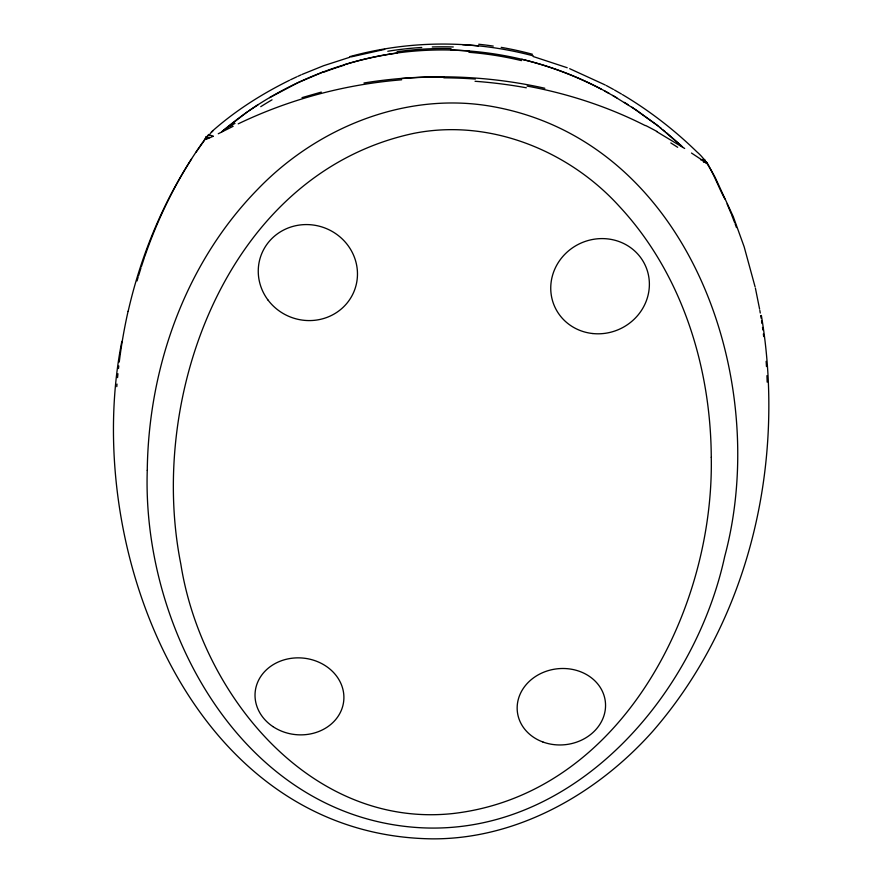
<?xml version="1.0" encoding="UTF-8"?>
<svg xmlns="http://www.w3.org/2000/svg" width="883" height="883" viewBox="0 0 883 883"><rect width="100%" height="100%" fill="white"/><g stroke="black" fill="none" stroke-linecap="round" stroke-linejoin="round"><path stroke-width="1.32" d="M121.832 341.445C80.828 547.129 191.225 835.45 431.82 838.85C517.03 839.479 596.963 793.883 652.614 731.455C750.528 619.071 785.815 460.838 761.356 315.43M128.156 311.302C141.821 251.169 166.655 193.443 202.251 143.002C204.238 141.446 206.39 133.786 208.2 138.19M137.064 280.915L138.156 277.063M138.554 275.772L140.927 268.079M141.324 266.798L144.293 257.836M144.724 256.556C156.534 222.35 172.13 189.415 191.589 158.885M196.114 152.075L205.706 138.488M205.596 138.664L206.71 139.072L213.377 136.203M208.024 135.276L208.874 134.415M211.357 132.008C234.723 111.081 261.489 94.106 289.569 80.243M221.721 131.81C271.048 89.437 332.968 62.053 397.295 53.035M222.207 131.401L247.152 111.998M248.94 110.761L258.123 104.669M704.27 162.064L705.318 160.518M269.602 97.638L297.913 82.715L323.31 71.898M218.267 133.752L233.156 126.291M290.606 79.735L296.865 76.788M238.222 123.841C289.381 99.282 345.087 84.371 401.644 79.801M297.913 76.302L301.092 74.867M706.025 163.421L707.283 163.112L715.087 177.262L733.265 216.644L744.159 246.81L755.108 286.92M302.152 74.393L323.531 65.739L349.845 57.24M343.951 64.834C431.401 37.384 529.447 48.455 609.149 93.41M302.019 97.638L321.302 92.097M351.114 56.898L384.723 49.382M349.878 56.6C409.624 40.132 473.431 39.867 533.31 55.883M363.951 83.002C423.862 73.278 485.595 75 544.844 88.267M451.036 50L468.983 50.905M210.099 135.242L210.187 135.254A4.823 4.448 38.4 0 0 208.52 135.22M527.063 86.059C568.034 93.653 608.067 106.7 645.252 125.585M521.842 59.271C549.436 65.949 576.18 76.059 601.345 89.205M533.211 56.534L567.206 67.726M569.678 68.686L605.241 84.978M606.257 85.508L613.398 89.404M604.7 91.004L616.831 97.814M656.51 131.512L684.667 148.465M614.425 89.967L621.477 94.04M612.703 95.441L636.102 109.978L657.978 125.861M622.482 94.624C649.435 110.651 674.413 129.956 696.864 151.832C711.168 163.973 716.146 183.189 724.921 199.039M624.413 102.395L628.177 104.757M631.908 107.163L656.93 125.022L681.555 145.993M691.488 153.035L707.349 163.543A39.989 1.932 42.3 0 0 707.305 163.178L707.151 162.891M659.756 127.262L661.51 128.664M663.243 130.055L664.954 131.457M666.643 132.858L682.581 146.931M727.117 203.951L731.234 213.852M731.72 215.088L734.623 222.56M735.097 223.796L736.455 227.549M755.418 288.222L759.612 309.127M759.833 310.43L760.263 313.046M760.705 315.661L761.146 318.266M761.554 320.882L761.93 323.498M762.504 327.416L762.879 330.021M763.365 333.94L763.685 336.544M205.629 137.318A36.954 3.62 -35.1 0 1 206.258 136.435M210.176 133.565A48.708 4.338 -36.4 0 1 212.781 131.114M387.78 51.269A331.213 317.185 7.4 0 1 421.765 47.472M432.251 46.976A331.213 317.185 7.4 0 1 453.277 46.965M462.615 44.702A328.509 317.825 9.1 0 1 478.52 45.993M478.696 44.249A331.511 319.922 8.9 0 1 493.277 46.093M501.202 47.362A331.511 319.922 8.9 0 1 532.471 54.271M670.793 142.936A151.423 13.411 28 0 1 677.68 147.306M645.605 125.485A263.984 96.788 12.6 0 1 656.875 131.435M475.043 81.28A308.664 193.024 1.6 0 1 526.323 87.781M443.818 77.825A301.246 193.874 1.4 0 1 475.363 79.051M401.357 78.598A310.485 196.379 1.3 0 1 443.796 76.976M226.799 127.781A172.726 20.552 -19.6 0 1 231.843 125.265M235.01 123.399A95.287 2.925 -29.4 0 1 229.966 126.081M206.434 138.962A40.927 3.466 -36.4 0 1 205.706 138.995M205.949 138.797A41.788 3.554 -37.2 0 1 205.485 138.763M205.949 138.256A3.444 3.322 -14.3 0 1 208.62 137.616M208.664 137.384A7.086 6.821 48.4 0 1 209.713 137.571A2.87 2.715 43.8 0 0 208.167 137.66M703.387 161.854A5.221 4.923 -39.6 0 1 706.29 161.997A2.494 2.406 -53.1 0 1 706.853 162.505M704.126 159.437A2.605 2.307 -64.2 0 1 705.053 160.198M700.738 159.911A5.74 5.066 -29.9 0 1 704.027 159.702M468.884 52.285A324.778 312.019 9 0 1 521.5 60.618M397.074 51.722A325.871 314.823 8.9 0 1 451.058 48.62M210.187 135.331A5.916 5.541 44.8 0 1 213.156 136.423M207.494 135.827A2.638 2.362 31.1 0 1 208.554 135.342M703.298 161.578A2.87 2.693 -42.2 0 1 704.17 161.799M116.788 386.655A597.515 541.952 -21.4 0 1 116.998 384.072M117.56 377.604A597.515 541.952 -21.4 0 1 117.936 373.719M118.488 368.531A597.515 541.952 -21.4 0 1 118.775 365.937M119.249 362.041A597.515 541.952 -21.4 0 1 128.079 311.28M766.135 361.346A603.475 551.124 20.7 0 1 766.466 366.555M766.941 375.661A603.475 551.124 20.7 0 1 767.172 382.14M260.739 106.677A248.035 151.964 -17.8 0 1 272.041 99.812M323.487 72.285A319.878 295.485 1.6 0 1 344.094 65.232M711.268 457.317C714.093 611.367 620.087 794.225 453.034 813.53C310.474 828.861 201.269 694.027 180.827 564.094C146.975 394.635 228.675 173.013 413.454 133.432C488.994 118.234 568.354 150.143 619.314 206.346C681.819 273.509 710.771 366.721 711.268 457.317M147.262 470.385C142.053 626.566 238.697 808.287 407.173 826.643C565.528 843.982 693.442 700.881 724.689 556.566C772.106 380.198 689.612 140.375 490.65 106.214C405.209 91.611 316.92 127.693 257.792 189.205C185.22 263.255 148.51 367.714 147.262 470.385M272.869 726.554A44.503 38.455 5.6 0 0 343.597 701.963A44.503 38.455 5.6 0 0 281.909 660.561A44.503 38.455 5.6 0 0 272.869 726.554M542.902 741.996A44.271 38.146 -6.6 0 0 605.363 701.886A44.271 38.146 -6.6 0 0 535.804 676.301A44.271 38.146 -6.6 0 0 542.902 741.996M268.079 300.132A49.878 47.737 20.7 0 0 353.432 292.836A49.878 47.737 20.7 0 0 302.085 224.757A49.878 47.737 20.7 0 0 268.079 300.132M592.89 333.553A49.768 47.152 -24.6 0 0 645.915 266.865A49.768 47.152 -24.6 0 0 561.4 258.189A49.768 47.152 -24.6 0 0 592.89 333.553"/></g></svg>
